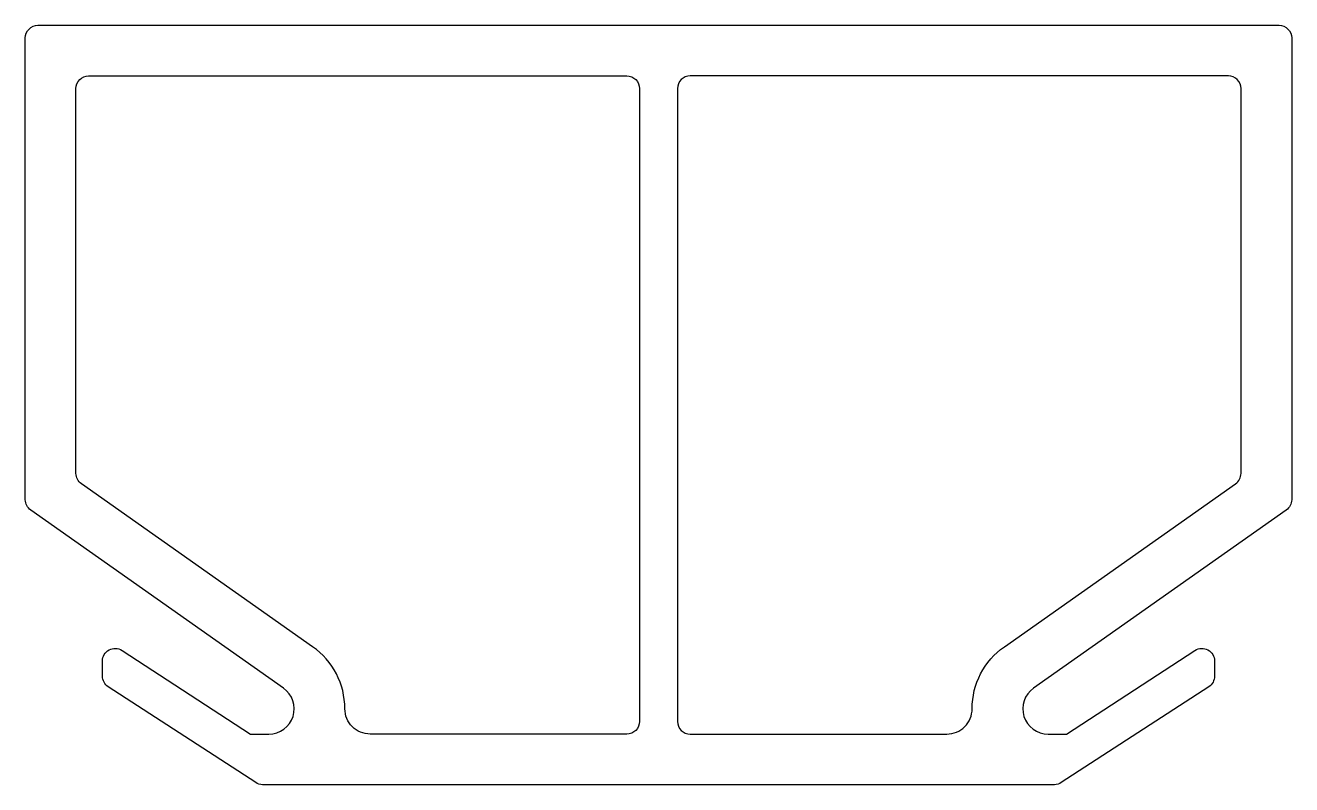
# Model space of a CAD drawing. Extents: x 138.2 to 188.2, y 205.4 to 235.4.
import ezdxf

# ---------------------------------------------------------------- set-up
doc = ezdxf.new("R2010")
doc.units = 0
doc.layers.get('0').update_dxf_attribs({"linetype": 'CONTINUOUS'})

msp = doc.modelspace()

# ---------------------------------------------------------------- linework, layer by layer
for points in [[(178.791, 205.446), (147.527, 205.446, -0.145236), (147.255, 205.527), (141.432, 209.316, -0.253715), (141.205, 209.735), (141.205, 210.332, -0.595259), (141.978, 210.751), (147.056, 207.446), (147.776, 207.446, 0.73209), (148.352, 209.264), (138.371, 216.297, -0.243912), (138.159, 216.706), (138.159, 234.946, -0.414214), (138.659, 235.446), (187.659, 235.446, -0.414214), (188.159, 234.946), (188.159, 216.706, -0.243912), (187.947, 216.297), (177.966, 209.264, 0.73209), (178.542, 207.446), (179.262, 207.446), (184.34, 210.751, -0.595259), (185.113, 210.332), (185.113, 209.735, -0.253715), (184.886, 209.316), (179.063, 205.527, -0.145236)], [(149.504, 210.899), (140.371, 217.334, -0.243912), (140.159, 217.743), (140.159, 232.946, -0.414214), (140.659, 233.446), (161.909, 233.446, -0.414214), (162.409, 232.946), (162.409, 207.946, -0.414214), (161.909, 207.446), (151.776, 207.446, -0.414214), (150.776, 208.446, 0.243912)], [(176.814, 210.899), (185.947, 217.334, 0.243912), (186.159, 217.743), (186.159, 232.946, 0.414214), (185.659, 233.446), (164.409, 233.446, 0.414214), (163.909, 232.946), (163.909, 207.946, 0.414214), (164.409, 207.446), (174.542, 207.446, 0.414214), (175.542, 208.446, -0.243912)]]:
    msp.add_lwpolyline(points, format="xyb", close=True)

doc.saveas('drawing.dxf')
